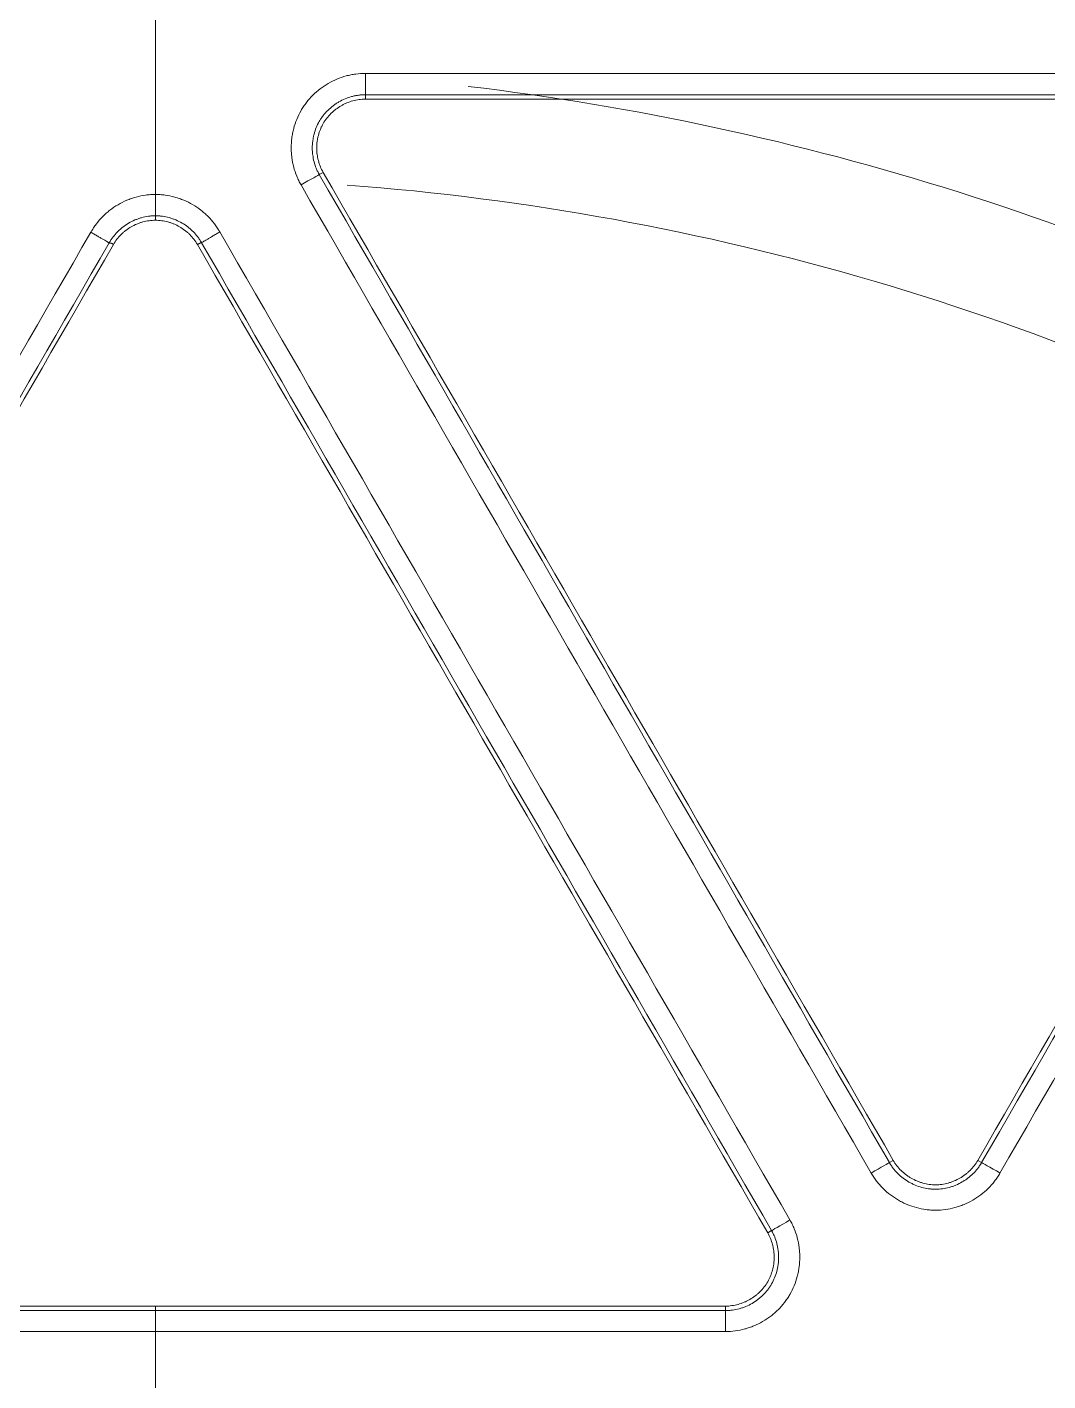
# Model space of a CAD drawing. Header units: inches. Extents: x 405346 to 489838, y -25612 to 14934.
# Drawn here: x 462791.85 to 462814.75, y 4351.68 to 4382.03 of the extents above; entities that cross this region are included whole.
import ezdxf

# ---------------------------------------------------------------- set-up
doc = ezdxf.new("R2010")
doc.units = ezdxf.units.IN
doc.header["$LTSCALE"] = 200
doc.header["$MEASUREMENT"] = 0
doc.linetypes.add('DH-HID2', pattern=[1.2, 0.8, -0.4])
doc.layers.add('FU-FURM', color=251, linetype='DH-HID2')
doc.layers.add('SS-EQ', color=2, linetype='Continuous', lineweight=20)

# ---------------------------------------------------------------- blocks, each defined once
blk = doc.blocks.new('FLLLL')
at = {"layer": 'FU-FURM'}
blk.add_lwpolyline([(463642, 4459.532), (463642, 2859.532), (462842, 2859.532), (462842, 4459.532)], close=True, dxfattribs=at)
blk = doc.blocks.new('4way무풍')
at = {"layer": 'SS-EQ'}
for p, q in [((4.711, 59.09), (4.711, 58.99)), ((3.763, 57.349), (3.677, 57.299)), ((0, 56.376), (0, 56.276)), ((16.464, 35.15), (16.551, 35.2)), ((18.446, 35.2), (18.533, 35.15)), ((13.735, 33.575), (13.822, 33.625)), ((12.787, 31.833), (12.787, 31.933))]:
    blk.add_line(p, q, dxfattribs=at)
for radius, start, end in [(59.69, 61.63678, 83.25053), (57.227, 61.5886, 85.6901)]:
    blk.add_arc((0, 0), radius, start, end, dxfattribs=at)
for centre, major_axis, ratio, start_param, end_param in [((4.711, 59.564), (0, 0.474), 0.000711, 3.176499, 4.722836), ((3.267, 57.062), (-0.41, -0.237), 0.008408, 3.1765, 4.706959), ((16.054, 34.914), (-0.41, -0.237), 0.003899, 3.1765, 4.707106), ((18.943, 34.914), (-0.41, 0.237), 0.006742, 4.7127, 6.248278), ((14.232, 33.862), (-0.41, -0.237), 0.003899, 4.707444, 6.248278), ((12.787, 31.36), (0, 0.474), 0.00211, 4.717813, 6.248279)]:
    blk.add_ellipse(centre, major_axis=major_axis, ratio=ratio, start_param=start_param, end_param=end_param, dxfattribs=at)
for points, knots in [([(-346.359, 0), (-346.359, 27.812), (-346.359, 55.623), (-346.359, 97.341), (-346.359, 111.247), (-346.359, 139.059), (-346.359, 152.964), (-346.359, 180.776), (-346.359, 194.682), (-346.359, 222.494), (-346.359, 236.4), (-346.358, 257.259), (-346.358, 264.212), (-346.359, 272.903), (-346.359, 274.641), (-346.359, 277.248), (-346.359, 278.117), (-346.358, 279.856), (-346.358, 280.725), (-346.358, 282.028), (-346.358, 282.463), (-346.358, 283.332), (-346.359, 283.767), (-346.359, 284.419), (-346.359, 284.636), (-346.359, 285.07), (-346.358, 285.288), (-346.355, 285.722), (-346.353, 285.939), (-346.345, 286.374), (-346.34, 286.591), (-346.322, 287.243), (-346.305, 287.677), (-346.262, 288.546), (-346.235, 288.98), (-346.174, 289.848), (-346.138, 290.283), (-346.078, 290.934), (-346.057, 291.151), (-346.012, 291.584), (-345.894, 292.666), (-345.748, 293.74), (-345.479, 295.449), (-345.327, 296.299), (-344.817, 298.834), (-344.407, 300.504), (-343.687, 302.982), (-343.172, 304.624), (-342.294, 307.059), (-341.638, 308.662), (-341.119, 309.858), (-340.941, 310.255), (-340.713, 310.75), (-340.668, 310.849), (-340.576, 311.047), (-340.437, 311.342), (-339.919, 312.422), (-339.029, 314.158), (-338.177, 315.659), (-336.854, 317.88), (-335.912, 319.32), (-334.41, 321.417), (-333.378, 322.795), (-331.741, 324.8), (-330.589, 326.095), (-329.702, 327.05), (-329.403, 327.366), (-329.023, 327.757), (-328.947, 327.835), (-328.795, 327.991), (-328.566, 328.224), (-327.719, 329.07), (-326.303, 330.411), (-324.35, 332.11), (-322.332, 333.721), (-320.944, 334.737), (-319.535, 335.723), (-318.819, 336.202), (-317.367, 337.129), (-315.893, 338.027), (-314.376, 338.866), (-313.222, 339.472), (-312.835, 339.671), (-312.249, 339.962), (-312.054, 340.059), (-311.662, 340.249), (-309.896, 341.094), (-308.103, 341.848), (-305.68, 342.749), (-304.055, 343.315), (-302.408, 343.812), (-299.923, 344.505), (-298.245, 344.898), (-295.697, 345.381), (-294.842, 345.525), (-293.766, 345.682), (-293.551, 345.712), (-293.119, 345.77), (-292.903, 345.798), (-292.254, 345.879), (-291.821, 345.928), (-290.523, 346.062), (-289.657, 346.132), (-288.357, 346.21), (-287.924, 346.231), (-287.057, 346.265), (-286.624, 346.277), (-285.974, 346.288), (-285.757, 346.29), (-285.323, 346.293), (-285.107, 346.293), (-284.673, 346.294), (-284.456, 346.293), (-284.023, 346.293), (-283.806, 346.293), (-283.155, 346.292), (-282.722, 346.292), (-281.855, 346.292), (-281.421, 346.292), (-280.12, 346.293), (-279.253, 346.293), (-277.519, 346.294), (-276.652, 346.294), (-274.05, 346.294), (-272.316, 346.294), (-267.113, 346.293), (-263.645, 346.293), (-256.707, 346.293), (-253.239, 346.293), (-242.833, 346.293), (-235.896, 346.294), (-222.022, 346.294), (-215.084, 346.294), (-194.273, 346.294), (-180.398, 346.294), (-152.65, 346.294), (-138.775, 346.294), (-111.027, 346.294), (-97.152, 346.294), (-69.403, 346.294), (-55.529, 346.294), (-34.718, 346.294), (-27.78, 346.294), (-13.906, 346.294), (-6.969, 346.294), (-0.032, 346.294)], [0, 0, 0, 0, 0.125, 0.125, 0.1875, 0.1875, 0.25, 0.25, 0.3125, 0.3125, 0.375, 0.375, 0.40625, 0.40625, 0.414063, 0.414063, 0.417969, 0.417969, 0.421875, 0.421875, 0.423828, 0.423828, 0.425781, 0.425781, 0.426758, 0.426758, 0.427734, 0.427734, 0.428711, 0.428711, 0.429688, 0.429688, 0.431641, 0.431641, 0.433594, 0.433594, 0.435547, 0.435547, 0.436523, 0.436523, 0.4375, 0.441406, 0.441406, 0.445313, 0.445313, 0.453125, 0.453125, 0.457031, 0.460938, 0.464844, 0.464844, 0.466797, 0.466797, 0.467285, 0.467285, 0.467773, 0.46875, 0.472656, 0.476563, 0.476563, 0.484375, 0.484375, 0.488281, 0.492188, 0.496094, 0.496094, 0.498047, 0.498047, 0.498535, 0.498535, 0.499023, 0.5, 0.503906, 0.507813, 0.511719, 0.515625, 0.515625, 0.519531, 0.519531, 0.523438, 0.527344, 0.527344, 0.529297, 0.529297, 0.530273, 0.530273, 0.53125, 0.539063, 0.539063, 0.542969, 0.546875, 0.546875, 0.554688, 0.554688, 0.558594, 0.558594, 0.55957, 0.55957, 0.560547, 0.560547, 0.5625, 0.5625, 0.566406, 0.566406, 0.568359, 0.568359, 0.570313, 0.570313, 0.571289, 0.571289, 0.572266, 0.572266, 0.573242, 0.573242, 0.574219, 0.574219, 0.576172, 0.576172, 0.578125, 0.578125, 0.582031, 0.582031, 0.585938, 0.585938, 0.59375, 0.59375, 0.609375, 0.609375, 0.625, 0.625, 0.65625, 0.65625, 0.6875, 0.6875, 0.75, 0.75, 0.8125, 0.8125, 0.875, 0.875, 0.9375, 0.9375, 0.96875, 0.96875, 1, 1, 1, 1]), ([(0.032, 346.294), (6.969, 346.294), (13.906, 346.294), (27.78, 346.294), (34.717, 346.294), (55.528, 346.294), (69.403, 346.294), (97.151, 346.294), (111.025, 346.294), (138.774, 346.294), (152.648, 346.294), (180.396, 346.294), (194.27, 346.294), (215.082, 346.294), (222.019, 346.294), (235.893, 346.294), (242.83, 346.293), (253.236, 346.293), (256.704, 346.293), (263.641, 346.293), (267.11, 346.293), (272.313, 346.294), (274.047, 346.294), (276.648, 346.294), (277.516, 346.294), (279.25, 346.293), (280.117, 346.293), (281.418, 346.292), (281.851, 346.292), (282.718, 346.292), (283.152, 346.292), (283.802, 346.293), (284.019, 346.293), (284.453, 346.293), (284.669, 346.294), (285.103, 346.293), (285.32, 346.293), (285.753, 346.29), (285.97, 346.288), (286.62, 346.277), (287.054, 346.265), (287.92, 346.231), (288.353, 346.21), (289.653, 346.132), (290.519, 346.062), (291.818, 345.929), (292.25, 345.88), (292.899, 345.799), (293.116, 345.771), (293.548, 345.712), (294.627, 345.561), (295.697, 345.381), (298.249, 344.897), (299.929, 344.504), (302.417, 343.81), (304.065, 343.312), (305.692, 342.745), (308.116, 341.843), (309.711, 341.171), (311.481, 340.335), (311.677, 340.241), (312.069, 340.051), (312.265, 339.955), (312.851, 339.663), (313.238, 339.464), (314.393, 338.857), (315.91, 338.017), (317.385, 337.118), (318.837, 336.19), (319.553, 335.711), (320.962, 334.724), (322.351, 333.707), (324.369, 332.094), (326.323, 330.393), (327.582, 329.199), (328.355, 328.434), (328.586, 328.204), (328.815, 327.97), (328.968, 327.815), (329.044, 327.736), (329.423, 327.345), (329.723, 327.029), (330.61, 326.072), (331.762, 324.776), (333.399, 322.77), (334.43, 321.391), (335.932, 319.291), (336.873, 317.85), (338.196, 315.627), (339.047, 314.124), (339.838, 312.579), (340.313, 311.601), (340.454, 311.306), (340.593, 311.01), (340.685, 310.812), (340.731, 310.713), (340.958, 310.218), (341.136, 309.82), (341.654, 308.624), (342.309, 307.019), (343.186, 304.582), (343.7, 302.939), (344.419, 300.459), (344.828, 298.787), (345.336, 296.251), (345.487, 295.4), (345.755, 293.69), (345.871, 292.83), (345.994, 291.749), (346.017, 291.532), (346.062, 291.099), (346.083, 290.881), (346.143, 290.23), (346.178, 289.796), (346.239, 288.927), (346.265, 288.492), (346.307, 287.624), (346.324, 287.189), (346.342, 286.538), (346.347, 286.32), (346.354, 285.886), (346.356, 285.669), (346.359, 285.234), (346.359, 285.017), (346.359, 284.582), (346.359, 284.365), (346.359, 283.714), (346.358, 283.279), (346.358, 282.41), (346.358, 281.976), (346.358, 280.672), (346.358, 279.803), (346.359, 278.065), (346.359, 277.196), (346.359, 274.59), (346.359, 272.852), (346.358, 264.162), (346.359, 257.21), (346.359, 236.355), (346.359, 222.452), (346.359, 194.646), (346.359, 180.742), (346.359, 152.936), (346.359, 139.033), (346.359, 111.226), (346.359, 69.516), (346.359, 27.806), (346.359, 0)], [0, 0, 0, 0, 0.03125, 0.03125, 0.0625, 0.0625, 0.125, 0.125, 0.1875, 0.1875, 0.25, 0.25, 0.3125, 0.3125, 0.34375, 0.34375, 0.375, 0.375, 0.390625, 0.390625, 0.40625, 0.40625, 0.414062, 0.414062, 0.417969, 0.417969, 0.421875, 0.421875, 0.423828, 0.423828, 0.425781, 0.425781, 0.426758, 0.426758, 0.427734, 0.427734, 0.428711, 0.428711, 0.429687, 0.429687, 0.431641, 0.431641, 0.433594, 0.433594, 0.4375, 0.4375, 0.439453, 0.439453, 0.44043, 0.44043, 0.441406, 0.445312, 0.445312, 0.453125, 0.453125, 0.457031, 0.460937, 0.460937, 0.46875, 0.46875, 0.469727, 0.469727, 0.470703, 0.470703, 0.472656, 0.472656, 0.476562, 0.480469, 0.480469, 0.484375, 0.484375, 0.488281, 0.492187, 0.496094, 0.5, 0.5, 0.500977, 0.501465, 0.501465, 0.501953, 0.501953, 0.503906, 0.503906, 0.507812, 0.511719, 0.515625, 0.515625, 0.523437, 0.523437, 0.527344, 0.53125, 0.53125, 0.532227, 0.532715, 0.532715, 0.533203, 0.533203, 0.535156, 0.535156, 0.539062, 0.542969, 0.546875, 0.546875, 0.554687, 0.554687, 0.558594, 0.558594, 0.5625, 0.5625, 0.563477, 0.563477, 0.564453, 0.564453, 0.566406, 0.566406, 0.568359, 0.568359, 0.570312, 0.570312, 0.571289, 0.571289, 0.572266, 0.572266, 0.573242, 0.573242, 0.574219, 0.574219, 0.576172, 0.576172, 0.578125, 0.578125, 0.582031, 0.582031, 0.585937, 0.585937, 0.59375, 0.59375, 0.625, 0.625, 0.6875, 0.6875, 0.75, 0.75, 0.8125, 0.8125, 0.875, 1, 1, 1, 1]), ([(-0.032, 345.099), (-6.961, 345.099), (-13.891, 345.099), (-27.749, 345.099), (-34.679, 345.098), (-55.467, 345.098), (-69.326, 345.098), (-97.044, 345.097), (-110.903, 345.097), (-138.621, 345.096), (-152.479, 345.095), (-180.197, 345.093), (-194.056, 345.092), (-214.845, 345.089), (-221.774, 345.088), (-235.633, 345.086), (-242.562, 345.085), (-256.421, 345.082), (-263.351, 345.08), (-272.012, 345.079), (-273.745, 345.079), (-276.343, 345.078), (-277.21, 345.078), (-278.942, 345.077), (-279.808, 345.077), (-281.107, 345.076), (-281.54, 345.076), (-282.407, 345.076), (-282.84, 345.076), (-283.706, 345.075), (-284.139, 345.075), (-284.789, 345.074), (-285.005, 345.073), (-285.438, 345.071), (-285.655, 345.069), (-286.304, 345.059), (-286.737, 345.048), (-287.602, 345.017), (-288.034, 344.996), (-289.33, 344.921), (-290.194, 344.852), (-291.488, 344.721), (-291.92, 344.673), (-292.566, 344.593), (-292.782, 344.565), (-293.212, 344.507), (-294.286, 344.357), (-295.351, 344.179), (-297.891, 343.698), (-299.563, 343.307), (-302.038, 342.614), (-303.678, 342.117), (-305.297, 341.55), (-307.709, 340.648), (-309.296, 339.975), (-311.056, 339.137), (-311.349, 338.996), (-311.641, 338.852), (-311.836, 338.756), (-311.933, 338.707), (-312.418, 338.463), (-312.803, 338.264), (-313.95, 337.656), (-314.704, 337.235), (-316.19, 336.364), (-316.921, 335.913), (-318.363, 334.982), (-319.073, 334.501), (-320.472, 333.511), (-321.848, 332.49), (-323.849, 330.871), (-325.784, 329.163), (-327.03, 327.964), (-327.795, 327.195), (-327.947, 327.04), (-328.25, 326.729), (-328.401, 326.572), (-328.849, 326.101), (-329.144, 325.784), (-330.019, 324.826), (-331.153, 323.527), (-332.763, 321.515), (-333.776, 320.132), (-334.759, 318.728), (-335.235, 318.015), (-336.157, 316.57), (-336.603, 315.837), (-337.465, 314.349), (-338.296, 312.841), (-339.065, 311.29), (-339.481, 310.406), (-339.527, 310.307), (-339.618, 310.11), (-339.754, 309.814), (-340.065, 309.122), (-340.322, 308.526), (-340.821, 307.33), (-341.451, 305.726), (-342.288, 303.29), (-342.776, 301.647), (-343.454, 299.168), (-343.836, 297.496), (-344.302, 294.959), (-344.439, 294.108), (-344.619, 292.825), (-344.701, 292.181), (-344.786, 291.427), (-344.82, 291.103), (-344.842, 290.887), (-344.852, 290.779), (-344.946, 289.806), (-345.01, 288.941), (-345.078, 287.644), (-345.096, 287.211), (-345.116, 286.563), (-345.122, 286.346), (-345.13, 285.914), (-345.133, 285.698), (-345.138, 285.265), (-345.139, 285.049), (-345.14, 284.616), (-345.14, 284.4), (-345.141, 283.751), (-345.141, 283.319), (-345.141, 282.67), (-345.141, 282.453), (-345.141, 282.021), (-345.141, 281.805), (-345.142, 281.156), (-345.142, 280.723), (-345.142, 279.426), (-345.143, 278.561), (-345.144, 276.83), (-345.144, 275.965), (-345.145, 273.37), (-345.145, 271.64), (-345.146, 262.989), (-345.147, 256.068), (-345.152, 235.306), (-345.154, 221.464), (-345.157, 193.781), (-345.158, 179.94), (-345.16, 152.257), (-345.161, 138.415), (-345.162, 110.732), (-345.163, 69.207), (-345.164, 27.683), (-345.164, 0)], [0, 0, 0, 0, 0.03125, 0.03125, 0.0625, 0.0625, 0.125, 0.125, 0.1875, 0.1875, 0.25, 0.25, 0.3125, 0.3125, 0.34375, 0.34375, 0.375, 0.375, 0.40625, 0.40625, 0.414063, 0.414063, 0.417969, 0.417969, 0.421875, 0.421875, 0.423828, 0.423828, 0.425781, 0.425781, 0.427734, 0.427734, 0.428711, 0.428711, 0.429688, 0.429688, 0.431641, 0.431641, 0.433594, 0.433594, 0.4375, 0.4375, 0.439453, 0.439453, 0.44043, 0.44043, 0.441406, 0.445313, 0.445313, 0.453125, 0.453125, 0.457031, 0.460938, 0.460938, 0.46875, 0.46875, 0.469727, 0.470215, 0.470215, 0.470703, 0.470703, 0.472656, 0.472656, 0.476563, 0.476563, 0.480469, 0.480469, 0.484375, 0.484375, 0.488281, 0.492188, 0.496094, 0.5, 0.5, 0.500977, 0.500977, 0.501953, 0.501953, 0.503906, 0.503906, 0.507813, 0.511719, 0.515625, 0.515625, 0.519531, 0.519531, 0.523438, 0.523438, 0.527344, 0.53125, 0.53125, 0.531738, 0.531738, 0.532227, 0.533203, 0.535156, 0.535156, 0.539063, 0.542969, 0.546875, 0.546875, 0.554688, 0.554688, 0.558594, 0.558594, 0.560547, 0.561523, 0.562012, 0.562012, 0.5625, 0.5625, 0.566406, 0.566406, 0.568359, 0.568359, 0.569336, 0.569336, 0.570313, 0.570313, 0.571289, 0.571289, 0.572266, 0.572266, 0.574219, 0.574219, 0.575195, 0.575195, 0.576172, 0.576172, 0.578125, 0.578125, 0.582031, 0.582031, 0.585938, 0.585938, 0.59375, 0.59375, 0.625, 0.625, 0.6875, 0.6875, 0.75, 0.75, 0.8125, 0.8125, 0.875, 1, 1, 1, 1]), ([(345.164, 0), (345.164, 27.72), (345.163, 69.299), (345.162, 110.879), (345.161, 138.598), (345.16, 152.458), (345.159, 180.178), (345.157, 194.038), (345.154, 221.758), (345.152, 235.618), (345.147, 256.407), (345.146, 263.337), (345.145, 272), (345.145, 273.732), (345.144, 276.331), (345.144, 277.197), (345.143, 278.93), (345.142, 279.796), (345.142, 281.095), (345.141, 281.528), (345.141, 282.395), (345.142, 282.828), (345.141, 283.694), (345.141, 284.127), (345.14, 284.777), (345.139, 284.993), (345.136, 285.426), (345.134, 285.643), (345.124, 286.293), (345.113, 286.726), (345.081, 287.592), (345.06, 288.025), (345.009, 288.891), (344.979, 289.324), (344.926, 289.973), (344.898, 290.298), (344.868, 290.622), (344.847, 290.839), (344.836, 290.947), (344.736, 291.92), (344.629, 292.78), (344.379, 294.49), (344.236, 295.34), (343.754, 297.876), (343.361, 299.547), (342.666, 302.024), (342.167, 303.666), (341.312, 306.1), (340.67, 307.703), (340.162, 308.898), (339.901, 309.494), (339.629, 310.086), (339.446, 310.481), (339.353, 310.677), (338.885, 311.657), (338.495, 312.43), (337.684, 313.954), (337.263, 314.706), (336.391, 316.188), (335.94, 316.919), (335.007, 318.359), (334.525, 319.069), (333.532, 320.468), (332.508, 321.846), (330.881, 323.85), (329.736, 325.143), (328.853, 326.097), (328.555, 326.413), (328.177, 326.804), (328.101, 326.882), (327.949, 327.037), (327.721, 327.27), (327.491, 327.5), (326.721, 328.264), (325.466, 329.454), (323.518, 331.149), (321.504, 332.755), (320.119, 333.766), (318.711, 334.748), (317.997, 335.224), (316.546, 336.146), (315.81, 336.592), (314.315, 337.454), (313.557, 337.87), (312.595, 338.371), (312.305, 338.52), (312.014, 338.666), (311.82, 338.764), (311.722, 338.812), (311.235, 339.053), (310.844, 339.24), (309.666, 339.79), (308.875, 340.138), (307.283, 340.799), (305.68, 341.425), (303.244, 342.257), (301.598, 342.742), (299.114, 343.417), (297.436, 343.796), (294.888, 344.258), (294.033, 344.394), (292.957, 344.542), (292.742, 344.57), (292.31, 344.625), (291.663, 344.703), (291.015, 344.771), (289.72, 344.892), (288.856, 344.953), (287.56, 345.018), (287.128, 345.036), (286.48, 345.054), (286.264, 345.059), (285.832, 345.066), (285.615, 345.069), (285.183, 345.072), (284.967, 345.073), (284.535, 345.074), (284.318, 345.075), (283.67, 345.075), (283.237, 345.076), (282.589, 345.076), (282.373, 345.076), (281.94, 345.076), (281.724, 345.076), (281.076, 345.076), (280.643, 345.076), (279.346, 345.077), (278.481, 345.077), (276.752, 345.078), (275.887, 345.078), (273.293, 345.079), (271.563, 345.079), (262.916, 345.08), (255.998, 345.082), (242.162, 345.085), (235.244, 345.086), (221.408, 345.088), (214.49, 345.089), (193.736, 345.092), (179.9, 345.093), (152.228, 345.095), (138.392, 345.096), (110.72, 345.097), (96.884, 345.097), (69.212, 345.098), (55.376, 345.098), (34.622, 345.098), (27.704, 345.099), (13.868, 345.099), (6.95, 345.099), (0.032, 345.099)], [0, 0, 0, 0, 0.125, 0.1875, 0.1875, 0.25, 0.25, 0.3125, 0.3125, 0.375, 0.375, 0.40625, 0.40625, 0.414063, 0.414063, 0.417969, 0.417969, 0.421875, 0.421875, 0.423828, 0.423828, 0.425781, 0.425781, 0.427734, 0.427734, 0.428711, 0.428711, 0.429688, 0.429688, 0.431641, 0.431641, 0.433594, 0.433594, 0.435547, 0.435547, 0.436523, 0.437012, 0.437012, 0.4375, 0.4375, 0.441406, 0.441406, 0.445313, 0.445313, 0.453125, 0.453125, 0.457031, 0.460938, 0.464844, 0.464844, 0.466797, 0.467773, 0.467773, 0.46875, 0.46875, 0.472656, 0.472656, 0.476563, 0.476563, 0.480469, 0.480469, 0.484375, 0.484375, 0.488281, 0.492188, 0.496094, 0.496094, 0.498047, 0.498047, 0.498535, 0.498535, 0.499023, 0.5, 0.5, 0.503906, 0.507813, 0.511719, 0.515625, 0.515625, 0.519531, 0.519531, 0.523438, 0.523438, 0.527344, 0.527344, 0.52832, 0.528809, 0.528809, 0.529297, 0.529297, 0.53125, 0.53125, 0.535156, 0.535156, 0.539063, 0.542969, 0.546875, 0.546875, 0.554688, 0.554688, 0.558594, 0.558594, 0.55957, 0.55957, 0.560547, 0.5625, 0.5625, 0.566406, 0.566406, 0.568359, 0.568359, 0.569336, 0.569336, 0.570313, 0.570313, 0.571289, 0.571289, 0.572266, 0.572266, 0.574219, 0.574219, 0.575195, 0.575195, 0.576172, 0.576172, 0.578125, 0.578125, 0.582031, 0.582031, 0.585938, 0.585938, 0.59375, 0.59375, 0.625, 0.625, 0.65625, 0.65625, 0.6875, 0.6875, 0.75, 0.75, 0.8125, 0.8125, 0.875, 0.875, 0.9375, 0.9375, 0.96875, 0.96875, 1, 1, 1, 1]), ([(3.267, 57.067), (3.249, 57.098), (3.231, 57.131), (3.199, 57.197), (3.184, 57.23), (3.143, 57.331), (3.097, 57.468), (3.069, 57.61), (3.058, 57.701), (3.056, 57.719), (3.052, 57.756), (3.048, 57.81), (3.046, 57.865), (3.046, 57.973), (3.051, 58.045), (3.065, 58.153), (3.07, 58.189), (3.081, 58.243), (3.085, 58.261), (3.093, 58.297), (3.097, 58.314), (3.12, 58.402), (3.166, 58.54), (3.23, 58.67), (3.284, 58.765), (3.304, 58.796), (3.345, 58.857), (3.366, 58.887), (3.433, 58.974), (3.481, 59.028), (3.584, 59.13), (3.639, 59.177), (3.725, 59.244), (3.755, 59.265), (3.8, 59.295), (3.816, 59.305), (3.847, 59.324), (3.862, 59.334), (3.941, 59.379), (4.071, 59.444), (4.208, 59.491), (4.296, 59.515), (4.314, 59.52), (4.35, 59.528), (4.403, 59.54), (4.457, 59.549), (4.565, 59.564), (4.638, 59.569), (4.711, 59.569)], [0, 0, 0, 0, 0.03125, 0.03125, 0.0625, 0.0625, 0.125, 0.1875, 0.1875, 0.203125, 0.203125, 0.21875, 0.25, 0.25, 0.3125, 0.3125, 0.34375, 0.34375, 0.359375, 0.359375, 0.375, 0.375, 0.4375, 0.5, 0.5, 0.53125, 0.53125, 0.5625, 0.5625, 0.625, 0.625, 0.6875, 0.6875, 0.71875, 0.71875, 0.734375, 0.734375, 0.75, 0.75, 0.8125, 0.875, 0.875, 0.890625, 0.890625, 0.90625, 0.9375, 0.9375, 1, 1, 1, 1]), ([(4.711, 59.09), (4.705, 59.09), (4.698, 59.09), (4.685, 59.09), (4.665, 59.089), (4.62, 59.087), (4.555, 59.08), (4.503, 59.071), (4.452, 59.061), (4.426, 59.055), (4.351, 59.034), (4.253, 59), (4.16, 58.954), (4.092, 58.915), (4.07, 58.901), (4.026, 58.872), (4.005, 58.857), (3.943, 58.81), (3.904, 58.776), (3.831, 58.703), (3.796, 58.664), (3.748, 58.602), (3.732, 58.58), (3.703, 58.537), (3.689, 58.515), (3.65, 58.447), (3.605, 58.353), (3.572, 58.255), (3.552, 58.179), (3.547, 58.154), (3.537, 58.102), (3.533, 58.077), (3.523, 57.999), (3.519, 57.948), (3.519, 57.87), (3.52, 57.844), (3.523, 57.805), (3.524, 57.792), (3.526, 57.766), (3.528, 57.753), (3.536, 57.688), (3.556, 57.586), (3.588, 57.488), (3.618, 57.416), (3.628, 57.392), (3.646, 57.357), (3.651, 57.345), (3.661, 57.327), (3.664, 57.322), (3.67, 57.31), (3.673, 57.304), (3.677, 57.299)], [0, 0, 0, 0, 0.007813, 0.007813, 0.015625, 0.03125, 0.0625, 0.09375, 0.09375, 0.125, 0.125, 0.1875, 0.25, 0.25, 0.28125, 0.28125, 0.3125, 0.3125, 0.375, 0.375, 0.4375, 0.4375, 0.46875, 0.46875, 0.5, 0.5, 0.5625, 0.625, 0.625, 0.65625, 0.65625, 0.6875, 0.6875, 0.75, 0.75, 0.78125, 0.78125, 0.796875, 0.796875, 0.8125, 0.8125, 0.875, 0.9375, 0.9375, 0.96875, 0.96875, 0.984375, 0.984375, 0.992187, 0.992187, 1, 1, 1, 1]), ([(3.763, 57.349), (3.739, 57.391), (3.718, 57.433), (3.682, 57.521), (3.667, 57.566), (3.649, 57.636), (3.644, 57.659), (3.635, 57.706), (3.631, 57.73), (3.622, 57.801), (3.616, 57.896), (3.622, 57.991), (3.63, 58.051), (3.631, 58.062), (3.635, 58.086), (3.641, 58.122), (3.649, 58.156), (3.667, 58.225), (3.682, 58.27), (3.709, 58.336), (3.719, 58.358), (3.74, 58.401), (3.751, 58.422), (3.787, 58.485), (3.84, 58.564), (3.903, 58.635), (3.954, 58.685), (3.972, 58.702), (4.008, 58.733), (4.027, 58.748), (4.084, 58.792), (4.123, 58.818), (4.185, 58.854), (4.216, 58.87), (4.249, 58.886), (4.271, 58.896), (4.282, 58.901), (4.337, 58.924), (4.427, 58.955), (4.52, 58.974), (4.615, 58.987), (4.663, 58.99), (4.711, 58.99)], [0, 0, 0, 0, 0.0625, 0.0625, 0.125, 0.125, 0.15625, 0.15625, 0.1875, 0.1875, 0.25, 0.3125, 0.3125, 0.328125, 0.328125, 0.34375, 0.375, 0.375, 0.4375, 0.4375, 0.46875, 0.46875, 0.5, 0.5, 0.5625, 0.625, 0.625, 0.65625, 0.65625, 0.6875, 0.6875, 0.75, 0.75, 0.78125, 0.796875, 0.796875, 0.8125, 0.8125, 0.875, 0.9375, 0.9375, 1, 1, 1, 1]), ([(-1.448, 56.008), (-1.444, 56.016), (-1.439, 56.024), (-1.43, 56.04), (-1.415, 56.064), (-1.381, 56.118), (-1.35, 56.162), (-1.284, 56.249), (-1.236, 56.304), (-1.159, 56.382), (-1.132, 56.408), (-1.091, 56.444), (-1.077, 56.456), (-1.049, 56.48), (-1.034, 56.491), (-0.962, 56.547), (-0.841, 56.629), (-0.711, 56.694), (-0.609, 56.737), (-0.575, 56.75), (-0.505, 56.775), (-0.47, 56.785), (-0.365, 56.814), (-0.293, 56.829), (-0.184, 56.844), (-0.147, 56.848), (-0.074, 56.853), (-0.037, 56.854), (0, 56.854)], [0, 0, 0, 0, 0.015625, 0.015625, 0.03125, 0.0625, 0.125, 0.125, 0.25, 0.25, 0.3125, 0.3125, 0.34375, 0.34375, 0.375, 0.375, 0.5, 0.625, 0.625, 0.6875, 0.6875, 0.75, 0.75, 0.875, 0.875, 0.9375, 0.9375, 1, 1, 1, 1]), ([(0, 56.376), (0, 56.377), (0, 56.381), (0, 56.395), (0, 56.404), (0, 56.429), (0, 56.444), (0, 56.48), (0, 56.5), (0, 56.544), (0, 56.568), (0, 56.619), (0, 56.647), (0, 56.703), (0, 56.733), (0, 56.793), (0, 56.823), (0, 56.854)], [0, 0, 0, 0, 0.125, 0.125, 0.25, 0.25, 0.375, 0.375, 0.5, 0.5, 0.625, 0.625, 0.75, 0.75, 0.875, 0.875, 1, 1, 1, 1]), ([(0, 56.854), (0.037, 56.854), (0.074, 56.853), (0.147, 56.848), (0.183, 56.844), (0.291, 56.829), (0.362, 56.815), (0.468, 56.786), (0.502, 56.775), (0.554, 56.758), (0.572, 56.751), (0.606, 56.738), (0.623, 56.731), (0.708, 56.696), (0.838, 56.631), (0.959, 56.55), (1.031, 56.494), (1.045, 56.483), (1.074, 56.459), (1.088, 56.447), (1.129, 56.411), (1.156, 56.386), (1.233, 56.308), (1.28, 56.254), (1.346, 56.167), (1.378, 56.122), (1.413, 56.068), (1.427, 56.045), (1.436, 56.029), (1.441, 56.021), (1.445, 56.013)], [0, 0, 0, 0, 0.0625, 0.0625, 0.125, 0.125, 0.25, 0.25, 0.3125, 0.3125, 0.34375, 0.34375, 0.375, 0.375, 0.5, 0.625, 0.625, 0.65625, 0.65625, 0.6875, 0.6875, 0.75, 0.75, 0.875, 0.875, 0.9375, 0.96875, 0.984375, 0.984375, 1, 1, 1, 1]), ([(0, 56.376), (-0.026, 56.376), (-0.053, 56.375), (-0.106, 56.371), (-0.132, 56.368), (-0.21, 56.358), (-0.261, 56.347), (-0.337, 56.326), (-0.362, 56.318), (-0.411, 56.301), (-0.436, 56.292), (-0.509, 56.261), (-0.603, 56.213), (-0.689, 56.155), (-0.741, 56.114), (-0.752, 56.106), (-0.772, 56.089), (-0.782, 56.081), (-0.812, 56.054), (-0.831, 56.036), (-0.886, 55.98), (-0.92, 55.94), (-0.967, 55.878), (-0.99, 55.846), (-1.011, 55.812), (-1.025, 55.79), (-1.031, 55.778), (-1.038, 55.767)], [0, 0, 0, 0, 0.0625, 0.0625, 0.125, 0.125, 0.25, 0.25, 0.3125, 0.3125, 0.375, 0.375, 0.5, 0.625, 0.625, 0.65625, 0.65625, 0.6875, 0.6875, 0.75, 0.75, 0.875, 0.875, 0.9375, 0.96875, 0.96875, 1, 1, 1, 1]), ([(0, 56.276), (-0.048, 56.276), (-0.143, 56.269), (-0.236, 56.251), (-0.304, 56.232), (-0.327, 56.225), (-0.373, 56.209), (-0.395, 56.201), (-0.461, 56.173), (-0.546, 56.131), (-0.625, 56.078), (-0.672, 56.042), (-0.682, 56.035), (-0.7, 56.019), (-0.728, 55.996), (-0.754, 55.972), (-0.804, 55.922), (-0.835, 55.887), (-0.893, 55.812), (-0.919, 55.772), (-0.943, 55.731)], [0, 0, 0, 0, 0.125, 0.25, 0.25, 0.3125, 0.3125, 0.375, 0.375, 0.5, 0.625, 0.625, 0.65625, 0.65625, 0.6875, 0.75, 0.75, 0.875, 0.875, 1, 1, 1, 1]), ([(1.035, 55.772), (1.028, 55.783), (1.022, 55.795), (1.008, 55.817), (0.987, 55.85), (0.964, 55.882), (0.917, 55.944), (0.883, 55.984), (0.828, 56.039), (0.808, 56.057), (0.779, 56.083), (0.769, 56.092), (0.748, 56.109), (0.738, 56.117), (0.686, 56.157), (0.6, 56.215), (0.506, 56.262), (0.434, 56.293), (0.409, 56.302), (0.359, 56.319), (0.334, 56.327), (0.259, 56.348), (0.208, 56.358), (0.131, 56.369), (0.092, 56.373), (0.046, 56.375), (0.023, 56.375), (0.013, 56.376), (0.007, 56.376), (0.003, 56.376), (0, 56.376)], [0, 0, 0, 0, 0.03125, 0.03125, 0.0625, 0.125, 0.125, 0.25, 0.25, 0.3125, 0.3125, 0.34375, 0.34375, 0.375, 0.375, 0.5, 0.625, 0.625, 0.6875, 0.6875, 0.75, 0.75, 0.875, 0.875, 0.9375, 0.96875, 0.984375, 0.992187, 0.992187, 1, 1, 1, 1]), ([(0.943, 55.731), (0.919, 55.772), (0.866, 55.851), (0.804, 55.922), (0.753, 55.973), (0.736, 55.989), (0.7, 56.02), (0.681, 56.035), (0.624, 56.079), (0.545, 56.131), (0.46, 56.174), (0.405, 56.197), (0.394, 56.201), (0.371, 56.21), (0.338, 56.222), (0.304, 56.232), (0.235, 56.251), (0.189, 56.26), (0.095, 56.273), (0.048, 56.276), (0, 56.276)], [0, 0, 0, 0, 0.125, 0.25, 0.25, 0.3125, 0.3125, 0.375, 0.375, 0.5, 0.625, 0.625, 0.65625, 0.65625, 0.6875, 0.75, 0.75, 0.875, 0.875, 1, 1, 1, 1]), ([(-1.448, 56.008), (-1.422, 55.993), (-1.395, 55.978), (-1.344, 55.948), (-1.318, 55.933), (-1.269, 55.904), (-1.246, 55.891), (-1.202, 55.865), (-1.181, 55.853), (-1.143, 55.831), (-1.126, 55.821), (-1.096, 55.803), (-1.083, 55.795), (-1.062, 55.782), (-1.054, 55.777), (-1.042, 55.77), (-1.039, 55.768), (-1.038, 55.767)], [0, 0, 0, 0, 0.125, 0.125, 0.25, 0.25, 0.375, 0.375, 0.5, 0.5, 0.625, 0.625, 0.75, 0.75, 0.875, 0.875, 1, 1, 1, 1]), ([(1.035, 55.772), (1.036, 55.773), (1.039, 55.775), (1.051, 55.782), (1.059, 55.787), (1.08, 55.8), (1.093, 55.808), (1.123, 55.826), (1.141, 55.836), (1.178, 55.858), (1.199, 55.87), (1.243, 55.896), (1.267, 55.91), (1.315, 55.938), (1.341, 55.953), (1.393, 55.983), (1.419, 55.998), (1.445, 56.013)], [0, 0, 0, 0, 0.125, 0.125, 0.25, 0.25, 0.375, 0.375, 0.5, 0.5, 0.625, 0.625, 0.75, 0.75, 0.875, 0.875, 1, 1, 1, 1]), ([(-0.943, 55.731), (-0.944, 55.732), (-0.946, 55.734), (-0.949, 55.738), (-0.952, 55.741), (-0.955, 55.743), (-0.958, 55.746), (-0.961, 55.749), (-0.965, 55.751), (-0.968, 55.753), (-0.972, 55.755), (-0.976, 55.756), (-0.98, 55.758), (-0.984, 55.759), (-0.988, 55.76), (-0.992, 55.761), (-0.997, 55.762), (-1.002, 55.762), (-1.008, 55.763), (-1.014, 55.764), (-1.02, 55.764), (-1.026, 55.765), (-1.032, 55.766), (-1.036, 55.766), (-1.038, 55.767)], [0, 0, 0, 0, 0.040948, 0.081896, 0.122844, 0.163792, 0.204739, 0.245688, 0.286636, 0.327585, 0.368535, 0.409486, 0.450438, 0.491391, 0.532345, 0.573301, 0.614259, 0.669365, 0.724471, 0.779577, 0.834683, 0.889788, 0.944894, 1, 1, 1, 1]), ([(1.035, 55.772), (1.033, 55.772), (1.03, 55.771), (1.026, 55.771), (1.021, 55.77), (1.017, 55.769), (1.012, 55.768), (1.008, 55.767), (1.004, 55.765), (1, 55.764), (0.996, 55.761), (0.991, 55.758), (0.985, 55.755), (0.979, 55.751), (0.973, 55.748), (0.967, 55.744), (0.961, 55.741), (0.955, 55.738), (0.949, 55.734), (0.945, 55.732), (0.943, 55.731)], [0, 0, 0, 0, 0.042866, 0.085729, 0.128591, 0.17145, 0.214308, 0.257165, 0.30002, 0.342874, 0.385727, 0.453979, 0.522232, 0.590484, 0.658737, 0.72699, 0.795242, 0.863495, 0.931747, 1, 1, 1, 1]), ([(18.944, 34.916), (18.926, 34.885), (18.906, 34.854), (18.866, 34.793), (18.844, 34.763), (18.777, 34.677), (18.682, 34.569), (18.572, 34.474), (18.499, 34.418), (18.485, 34.407), (18.455, 34.386), (18.41, 34.355), (18.364, 34.326), (18.27, 34.272), (18.205, 34.24), (18.104, 34.198), (18.07, 34.185), (18.019, 34.167), (18.001, 34.161), (17.966, 34.151), (17.949, 34.146), (17.861, 34.122), (17.79, 34.107), (17.647, 34.088), (17.574, 34.083), (17.465, 34.082), (17.428, 34.084), (17.355, 34.089), (17.319, 34.092), (17.21, 34.107), (17.138, 34.122), (16.999, 34.159), (16.93, 34.183), (16.83, 34.225), (16.797, 34.24), (16.747, 34.264), (16.731, 34.273), (16.699, 34.29), (16.683, 34.299), (16.604, 34.344), (16.484, 34.424), (16.374, 34.519), (16.309, 34.584), (16.296, 34.597), (16.271, 34.623), (16.234, 34.664), (16.199, 34.706), (16.133, 34.792), (16.092, 34.853), (16.055, 34.916)], [0, 0, 0, 0, 0.03125, 0.03125, 0.0625, 0.0625, 0.125, 0.1875, 0.1875, 0.203125, 0.203125, 0.21875, 0.25, 0.25, 0.3125, 0.3125, 0.34375, 0.34375, 0.359375, 0.359375, 0.375, 0.375, 0.4375, 0.4375, 0.5, 0.5, 0.53125, 0.53125, 0.5625, 0.5625, 0.625, 0.625, 0.6875, 0.6875, 0.71875, 0.71875, 0.734375, 0.734375, 0.75, 0.75, 0.8125, 0.875, 0.875, 0.890625, 0.890625, 0.90625, 0.9375, 0.9375, 1, 1, 1, 1]), ([(16.464, 35.15), (16.467, 35.145), (16.471, 35.139), (16.477, 35.128), (16.488, 35.111), (16.513, 35.073), (16.551, 35.02), (16.584, 34.98), (16.619, 34.941), (16.637, 34.922), (16.693, 34.866), (16.771, 34.799), (16.858, 34.741), (16.925, 34.702), (16.948, 34.69), (16.995, 34.667), (17.019, 34.656), (17.091, 34.626), (17.14, 34.609), (17.24, 34.581), (17.291, 34.571), (17.369, 34.56), (17.395, 34.558), (17.447, 34.554), (17.473, 34.553), (17.552, 34.553), (17.604, 34.557), (17.706, 34.571), (17.757, 34.582), (17.832, 34.602), (17.857, 34.61), (17.907, 34.627), (17.931, 34.637), (18.003, 34.667), (18.049, 34.69), (18.117, 34.729), (18.15, 34.749), (18.182, 34.771), (18.203, 34.786), (18.214, 34.794), (18.266, 34.834), (18.344, 34.902), (18.413, 34.979), (18.461, 35.041), (18.476, 35.062), (18.498, 35.095), (18.505, 35.106), (18.516, 35.122), (18.519, 35.128), (18.526, 35.139), (18.529, 35.145), (18.533, 35.15)], [0, 0, 0, 0, 0.007813, 0.007813, 0.015625, 0.03125, 0.0625, 0.09375, 0.09375, 0.125, 0.125, 0.1875, 0.25, 0.25, 0.28125, 0.28125, 0.3125, 0.3125, 0.375, 0.375, 0.4375, 0.4375, 0.46875, 0.46875, 0.5, 0.5, 0.5625, 0.5625, 0.625, 0.625, 0.65625, 0.65625, 0.6875, 0.6875, 0.75, 0.75, 0.78125, 0.796875, 0.796875, 0.8125, 0.8125, 0.875, 0.9375, 0.9375, 0.96875, 0.96875, 0.984375, 0.984375, 0.992188, 0.992188, 1, 1, 1, 1]), ([(18.446, 35.2), (18.422, 35.159), (18.395, 35.119), (18.337, 35.044), (18.306, 35.009), (18.255, 34.958), (18.237, 34.942), (18.201, 34.911), (18.182, 34.895), (18.125, 34.852), (18.046, 34.799), (17.961, 34.757), (17.905, 34.734), (17.894, 34.729), (17.872, 34.721), (17.838, 34.709), (17.804, 34.698), (17.735, 34.679), (17.689, 34.67), (17.618, 34.66), (17.594, 34.657), (17.547, 34.654), (17.522, 34.653), (17.451, 34.653), (17.356, 34.66), (17.262, 34.679), (17.193, 34.698), (17.17, 34.705), (17.125, 34.72), (17.103, 34.729), (17.037, 34.757), (16.994, 34.778), (16.932, 34.813), (16.902, 34.832), (16.872, 34.852), (16.853, 34.866), (16.843, 34.874), (16.795, 34.91), (16.723, 34.972), (16.66, 35.043), (16.602, 35.119), (16.575, 35.159), (16.551, 35.2)], [0, 0, 0, 0, 0.0625, 0.0625, 0.125, 0.125, 0.15625, 0.15625, 0.1875, 0.1875, 0.25, 0.3125, 0.3125, 0.328125, 0.328125, 0.34375, 0.375, 0.375, 0.4375, 0.4375, 0.46875, 0.46875, 0.5, 0.5, 0.5625, 0.625, 0.625, 0.65625, 0.65625, 0.6875, 0.6875, 0.75, 0.75, 0.78125, 0.796875, 0.796875, 0.8125, 0.8125, 0.875, 0.9375, 0.9375, 1, 1, 1, 1]), ([(14.233, 33.864), (14.251, 33.833), (14.268, 33.8), (14.301, 33.734), (14.316, 33.701), (14.357, 33.6), (14.403, 33.463), (14.43, 33.32), (14.442, 33.229), (14.444, 33.211), (14.448, 33.175), (14.452, 33.12), (14.454, 33.066), (14.454, 32.957), (14.449, 32.885), (14.435, 32.776), (14.429, 32.741), (14.419, 32.687), (14.415, 32.669), (14.407, 32.633), (14.402, 32.615), (14.379, 32.527), (14.333, 32.39), (14.269, 32.259), (14.214, 32.165), (14.195, 32.133), (14.154, 32.073), (14.133, 32.043), (14.066, 31.957), (14.019, 31.903), (13.941, 31.827), (13.901, 31.789), (13.86, 31.754), (13.831, 31.731), (13.817, 31.72), (13.744, 31.664), (13.623, 31.584), (13.493, 31.519), (13.409, 31.484), (13.392, 31.477), (13.358, 31.465), (13.341, 31.458), (13.289, 31.44), (13.254, 31.43), (13.149, 31.401), (13.078, 31.387), (12.934, 31.367), (12.862, 31.362), (12.788, 31.362)], [0, 0, 0, 0, 0.03125, 0.03125, 0.0625, 0.0625, 0.125, 0.1875, 0.1875, 0.203125, 0.203125, 0.21875, 0.25, 0.25, 0.3125, 0.3125, 0.34375, 0.34375, 0.359375, 0.359375, 0.375, 0.375, 0.4375, 0.5, 0.5, 0.53125, 0.53125, 0.5625, 0.5625, 0.625, 0.625, 0.65625, 0.671875, 0.671875, 0.6875, 0.6875, 0.75, 0.8125, 0.8125, 0.828125, 0.828125, 0.84375, 0.84375, 0.875, 0.875, 0.9375, 0.9375, 1, 1, 1, 1]), ([(12.787, 31.833), (12.791, 31.833), (12.794, 31.833), (12.801, 31.833), (12.81, 31.834), (12.833, 31.834), (12.879, 31.837), (12.918, 31.841), (12.995, 31.851), (13.045, 31.861), (13.121, 31.882), (13.146, 31.89), (13.195, 31.907), (13.22, 31.916), (13.292, 31.946), (13.385, 31.992), (13.471, 32.05), (13.523, 32.09), (13.534, 32.098), (13.554, 32.114), (13.584, 32.14), (13.613, 32.166), (13.668, 32.221), (13.702, 32.259), (13.75, 32.321), (13.765, 32.342), (13.795, 32.385), (13.808, 32.408), (13.848, 32.476), (13.87, 32.522), (13.91, 32.618), (13.926, 32.667), (13.946, 32.743), (13.952, 32.769), (13.962, 32.82), (13.966, 32.846), (13.976, 32.923), (13.979, 32.975), (13.979, 33.053), (13.978, 33.079), (13.976, 33.118), (13.975, 33.131), (13.972, 33.157), (13.971, 33.17), (13.963, 33.235), (13.943, 33.337), (13.91, 33.435), (13.881, 33.508), (13.87, 33.532), (13.853, 33.567), (13.847, 33.579), (13.838, 33.596), (13.833, 33.605), (13.828, 33.613), (13.825, 33.619), (13.823, 33.622), (13.822, 33.625)], [0, 0, 0, 0, 0.003906, 0.003906, 0.007812, 0.015625, 0.03125, 0.0625, 0.0625, 0.125, 0.125, 0.15625, 0.15625, 0.1875, 0.1875, 0.25, 0.3125, 0.3125, 0.328125, 0.328125, 0.34375, 0.375, 0.375, 0.4375, 0.4375, 0.46875, 0.46875, 0.5, 0.5, 0.5625, 0.5625, 0.625, 0.625, 0.65625, 0.65625, 0.6875, 0.6875, 0.75, 0.75, 0.78125, 0.78125, 0.796875, 0.796875, 0.8125, 0.8125, 0.875, 0.9375, 0.9375, 0.96875, 0.96875, 0.984375, 0.984375, 0.992187, 0.996094, 0.996094, 1, 1, 1, 1]), ([(13.735, 33.575), (13.759, 33.533), (13.78, 33.49), (13.816, 33.402), (13.831, 33.357), (13.849, 33.288), (13.854, 33.265), (13.864, 33.218), (13.867, 33.194), (13.876, 33.123), (13.882, 33.028), (13.876, 32.933), (13.869, 32.873), (13.867, 32.861), (13.863, 32.838), (13.857, 32.802), (13.849, 32.767), (13.831, 32.699), (13.816, 32.654), (13.789, 32.587), (13.78, 32.566), (13.759, 32.523), (13.747, 32.501), (13.711, 32.439), (13.658, 32.36), (13.595, 32.289), (13.544, 32.239), (13.526, 32.222), (13.49, 32.191), (13.472, 32.176), (13.415, 32.132), (13.375, 32.106), (13.313, 32.07), (13.282, 32.053), (13.25, 32.038), (13.228, 32.028), (13.217, 32.023), (13.161, 32), (13.071, 31.969), (12.978, 31.95), (12.884, 31.937), (12.836, 31.933), (12.787, 31.933)], [0, 0, 0, 0, 0.0625, 0.0625, 0.125, 0.125, 0.15625, 0.15625, 0.1875, 0.1875, 0.25, 0.3125, 0.3125, 0.328125, 0.328125, 0.34375, 0.375, 0.375, 0.4375, 0.4375, 0.46875, 0.46875, 0.5, 0.5, 0.5625, 0.625, 0.625, 0.65625, 0.65625, 0.6875, 0.6875, 0.75, 0.75, 0.78125, 0.796875, 0.796875, 0.8125, 0.8125, 0.875, 0.9375, 0.9375, 1, 1, 1, 1]), ([(0, 31.362), (0, 31.393), (0, 31.423), (0, 31.482), (0, 31.511), (0, 31.567), (0, 31.594), (0, 31.645), (0, 31.668), (0, 31.712), (0, 31.731), (0, 31.766), (0, 31.781), (0, 31.805), (0, 31.815), (0, 31.828), (0, 31.832), (0, 31.833)], [0, 0, 0, 0, 0.125, 0.125, 0.25, 0.25, 0.375, 0.375, 0.5, 0.5, 0.625, 0.625, 0.75, 0.75, 0.875, 0.875, 1, 1, 1, 1])]:
    blk.add_open_spline(points, degree=3, knots=knots, dxfattribs=at)
for points, degree in [([(0, 63.635), (0, 61.622), (0, 59.609), (0, 57.597)], 3), ([(4.711, 59.569), (13.237, 59.569), (21.762, 59.569), (30.288, 59.568)], 3), ([(30.286, 59.09), (21.761, 59.09), (13.236, 59.09), (4.711, 59.09)], 3), ([(30.286, 58.99), (21.761, 58.99), (13.236, 58.99), (4.711, 58.99)], 3), ([(0, 57.597), (0, 57.349), (0, 57.101), (0, 56.854)], 3), ([(16.055, 34.916), (11.792, 42.3), (7.53, 49.683), (3.267, 57.067)], 3), ([(3.677, 57.299), (7.939, 49.916), (12.202, 42.533), (16.464, 35.15)], 3), ([(3.763, 57.349), (8.026, 49.966), (12.288, 42.583), (16.551, 35.2)], 3), ([(18.446, 35.2), (22.709, 42.583), (26.971, 49.966), (31.234, 57.349)], 3), ([(18.533, 35.15), (22.795, 42.533), (27.058, 49.916), (31.32, 57.299)], 3), ([(31.732, 57.067), (27.47, 49.683), (23.207, 42.3), (18.944, 34.916)], 3), ([(-14.233, 33.864), (-9.971, 41.246), (-5.71, 48.627), (-1.448, 56.008)], 3), ([(1.445, 56.013), (5.708, 48.63), (9.97, 41.247), (14.233, 33.864)], 3), ([(-1.038, 55.767), (-5.299, 48.386), (-9.56, 41.005), (-13.822, 33.625)], 3), ([(-0.943, 55.731), (-5.207, 48.346), (-9.471, 40.96), (-13.735, 33.575)], 3), ([(13.735, 33.575), (9.471, 40.96), (5.207, 48.346), (0.943, 55.731)], 3), ([(13.822, 33.625), (9.559, 41.007), (5.297, 48.39), (1.035, 55.772)], 3), ([(-12.787, 31.933), (-8.525, 31.933), (-4.262, 31.933), (0, 31.933)], 3), ([(0, 31.933), (4.263, 31.933), (8.525, 31.933), (12.787, 31.933)], 3), ([(0, 31.933), (0, 31.833)], 1), ([(-12.787, 31.833), (-8.525, 31.833), (-4.262, 31.833), (0, 31.833)], 3), ([(0, 31.833), (4.263, 31.833), (8.525, 31.833), (12.787, 31.833)], 3), ([(0, 31.362), (-4.263, 31.362), (-8.526, 31.362), (-12.788, 31.362)], 3), ([(0, 31.362), (0, 30.661), (0, 29.96), (0, 29.258)], 3), ([(12.788, 31.362), (8.526, 31.362), (4.263, 31.362), (0, 31.362)], 3)]:
    blk.add_open_spline(points, degree=degree, dxfattribs=at)

msp = doc.modelspace()

# ---------------------------------------------------------------- block references
for name, p in [('FLLLL', (-47.5, 596.663)), ('4way무풍', (462794.732, 4321.426))]:
    msp.add_blockref(name, p)

doc.saveas('drawing.dxf')
